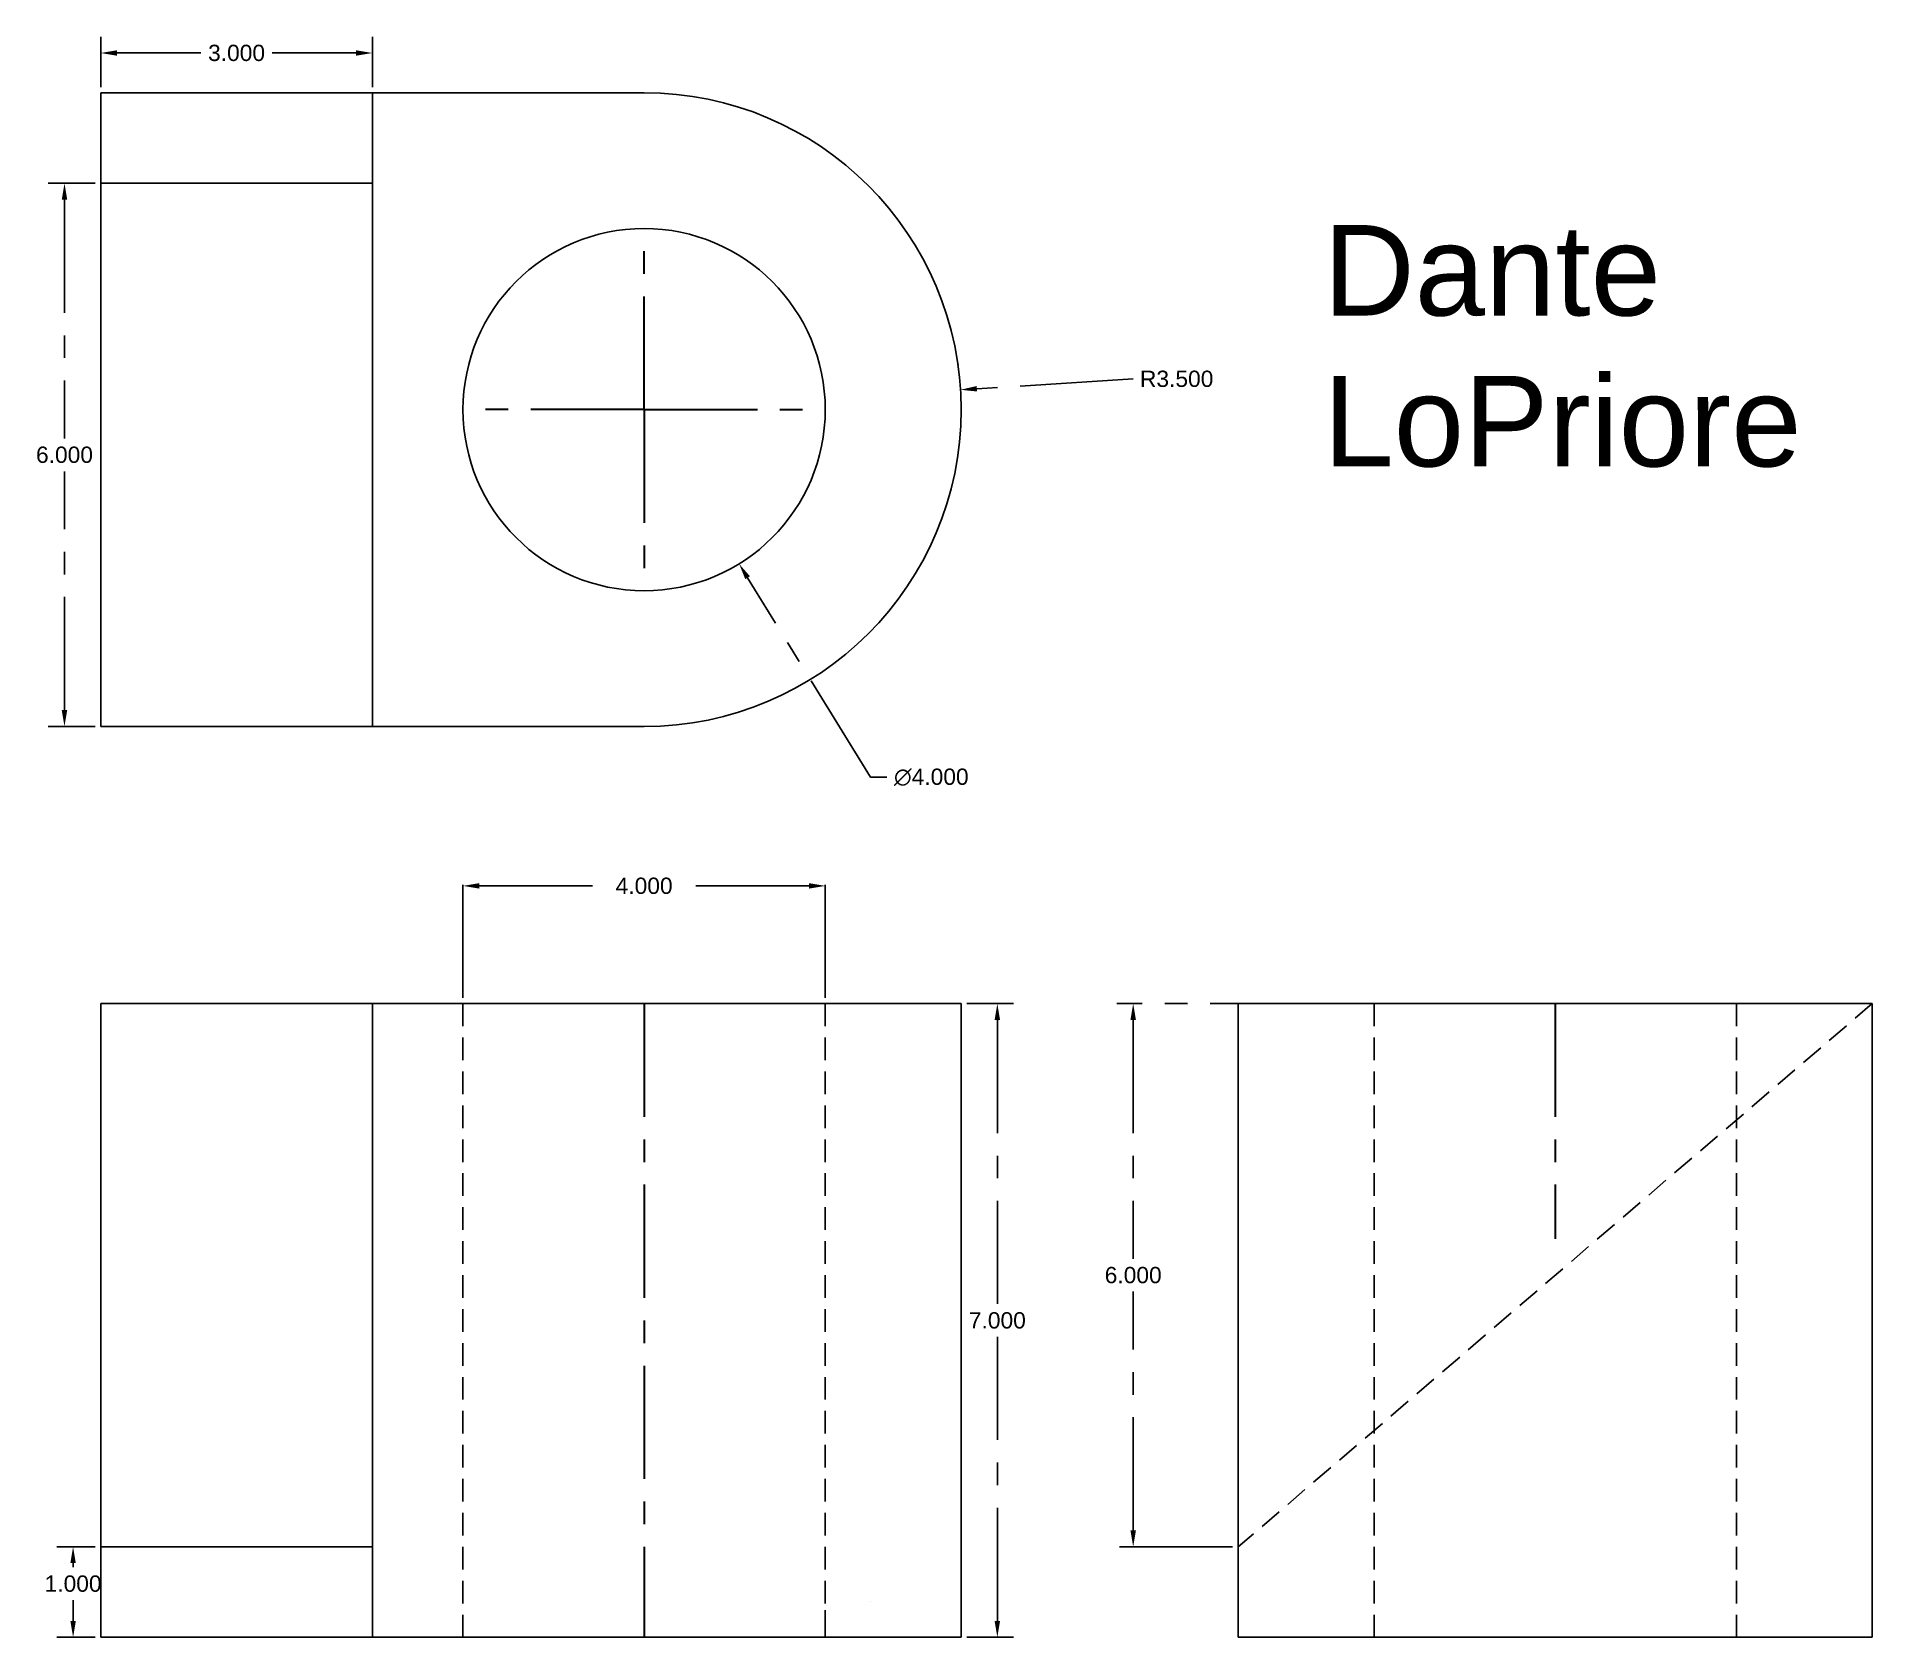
# Model space of a CAD drawing. Header units: inches. Extents: x -0.7 to 19.6, y 0 to 17.7.
import ezdxf

# ---------------------------------------------------------------- set-up
doc = ezdxf.new("R2010")
doc.units = ezdxf.units.IN
doc.header["$MEASUREMENT"] = 0
doc.linetypes.add('CENTER', pattern=[2, 1.25, -0.25, 0.25, -0.25])
doc.linetypes.add('HIDDEN', pattern=[0.375, 0.25, -0.125])
doc.layers.add('Model-Front', color=7, linetype='Continuous')
doc.styles.get("Standard").update_dxf_attribs({"font": 'Arial.ttf'})
doc.dimstyles.get("Standard").update_dxf_attribs({"dimscale": 0, "dimtxt": 0.18, "dimasz": 0.18, "dimexe": 0.18, "dimexo": 0.0625, "dimgap": 0.09, "dimtad": 0, "dimtih": 1, "dimtoh": 1, "dimdec": 3, "dimzin": 0, "dimdsep": 46, "dimtxsty": 'Standard', "dimcen": 0.09, "dimadec": 0, "dimazin": 0, "dimtfac": 1, "dimtdec": 3, "dimtofl": 0, "dimtmove": 0, "dimatfit": 3, "dimfxl": 1, "dimtolj": 1, "dimtzin": 0, "dimarcsym": 0})

# ---------------------------------------------------------------- blocks, each defined once
blk = doc.blocks.new('*D1')
at = {"layer": 'Defpoints', "color": 0, "linetype": 'CENTER', "transparency": 16777216}
for p in [(3, 17.5), (0, 17.061), (3, 17.061)]:
    blk.add_point(p, dxfattribs=at)
at = {"layer": 'Model-Front', "color": 0, "linetype": 'CENTER', "lineweight": -2, "transparency": 16777216}
for p, q in [((0, 17.123), (0, 17.68)), ((3, 17.123), (3, 17.68)), ((0.18, 17.5), (1.107, 17.5)), ((2.82, 17.5), (1.893, 17.5))]:
    blk.add_line(p, q, dxfattribs=at)
at = {"layer": 'Model-Front', "color": 0, "linetype": 'CENTER', "transparency": 16777216}
for points in [[(0.18, 17.53), (0.18, 17.47), (0, 17.5)], [(2.82, 17.53), (2.82, 17.47), (3, 17.5)]]:
    blk.add_solid(points, dxfattribs=at)
at = {"layer": 'Model-Front', "color": 0, "linetype": 'CENTER', "transparency": 16777216, "insert": (1.5, 17.5), "char_height": 0.18, "attachment_point": 5}
blk.add_mtext('\\A1;3.000', dxfattribs=at)
blk = doc.blocks.new('*D3')
at = {"layer": 'Defpoints', "color": 0, "linetype": 'CENTER', "transparency": 16777216}
for p in [(4.951, 15.264), (7.049, 11.857)]:
    blk.add_point(p, dxfattribs=at)
at = {"layer": 'Model-Front', "color": 0, "linetype": 'CENTER', "lineweight": -2, "transparency": 16777216}
for p, q in [((6, 13.471), (6, 13.651)), ((5.91, 13.561), (6.09, 13.561)), ((8.5, 9.5), (7.143, 11.704)), ((8.68, 9.5), (8.5, 9.5))]:
    blk.add_line(p, q, dxfattribs=at)
at = {"layer": 'Model-Front', "color": 0, "linetype": 'CENTER', "transparency": 16777216}
blk.add_solid([(7.168, 11.72), (7.117, 11.688), (7.049, 11.857)], dxfattribs=at)
at = {"layer": 'Model-Front', "color": 0, "linetype": 'CENTER', "transparency": 16777216, "insert": (9.171, 9.5), "char_height": 0.18, "attachment_point": 5}
blk.add_mtext('\\A1;∅4.000', dxfattribs=at)
blk = doc.blocks.new('*D4')
at = {"layer": 'Defpoints', "color": 0, "linetype": 'CENTER', "transparency": 16777216}
for p in [(9.5, 7), (9.5, 0), (9.9, 0)]:
    blk.add_point(p, dxfattribs=at)
at = {"layer": 'Model-Front', "color": 0, "linetype": 'CENTER', "lineweight": -2, "transparency": 16777216}
for p, q in [((9.562, 7), (10.08, 7)), ((9.9, 6.82), (9.9, 3.682)), ((9.9, 0.18), (9.9, 3.318)), ((9.562, 0), (10.08, 0))]:
    blk.add_line(p, q, dxfattribs=at)
at = {"layer": 'Model-Front', "color": 0, "linetype": 'CENTER', "transparency": 16777216}
for points in [[(9.87, 6.82), (9.93, 6.82), (9.9, 7)], [(9.87, 0.18), (9.93, 0.18), (9.9, 0)]]:
    blk.add_solid(points, dxfattribs=at)
at = {"layer": 'Model-Front', "color": 0, "linetype": 'CENTER', "transparency": 16777216, "insert": (9.9, 3.5), "char_height": 0.18, "attachment_point": 5}
blk.add_mtext('\\A1;7.000', dxfattribs=at)
blk = doc.blocks.new('*D5')
at = {"layer": 'Defpoints', "color": 0, "linetype": 'CENTER', "transparency": 16777216}
for p in [(0, 16.061), (-0.4, 10.061), (0, 10.061)]:
    blk.add_point(p, dxfattribs=at)
at = {"layer": 'Model-Front', "color": 0, "linetype": 'CENTER', "lineweight": -2, "transparency": 16777216}
for p, q in [((-0.062, 16.061), (-0.58, 16.061)), ((-0.4, 15.881), (-0.4, 13.242)), ((-0.4, 10.241), (-0.4, 12.879)), ((-0.062, 10.061), (-0.58, 10.061))]:
    blk.add_line(p, q, dxfattribs=at)
at = {"layer": 'Model-Front', "color": 0, "linetype": 'CENTER', "transparency": 16777216}
for points in [[(-0.43, 15.881), (-0.37, 15.881), (-0.4, 16.061)], [(-0.43, 10.241), (-0.37, 10.241), (-0.4, 10.061)]]:
    blk.add_solid(points, dxfattribs=at)
at = {"layer": 'Model-Front', "color": 0, "linetype": 'CENTER', "transparency": 16777216, "insert": (-0.4, 13.061), "char_height": 0.18, "attachment_point": 5}
blk.add_mtext('\\A1;6.000', dxfattribs=at)
blk = doc.blocks.new('*D7')
at = {"layer": 'Defpoints', "color": 0, "linetype": 'CENTER', "transparency": 16777216}
for p in [(9.493, 13.78), (6, 13.561)]:
    blk.add_point(p, dxfattribs=at)
at = {"layer": 'Model-Front', "color": 0, "linetype": 'CENTER', "lineweight": -2, "transparency": 16777216}
for p, q in [((11.4, 13.9), (9.673, 13.791)), ((6, 13.471), (6, 13.651)), ((5.91, 13.561), (6.09, 13.561))]:
    blk.add_line(p, q, dxfattribs=at)
at = {"layer": 'Model-Front', "color": 0, "linetype": 'CENTER', "transparency": 16777216}
blk.add_solid([(9.671, 13.821), (9.675, 13.761), (9.493, 13.78)], dxfattribs=at)
at = {"layer": 'Model-Front', "color": 0, "linetype": 'CENTER', "transparency": 16777216, "insert": (11.88, 13.9), "char_height": 0.18, "attachment_point": 5}
blk.add_mtext('\\A1;R3.500', dxfattribs=at)
blk = doc.blocks.new('*D9')
at = {"layer": 'Defpoints', "color": 0, "linetype": 'CENTER', "transparency": 16777216}
for p in [(0, 1), (-0.305, 0), (0, 0)]:
    blk.add_point(p, dxfattribs=at)
at = {"layer": 'Model-Front', "color": 0, "linetype": 'CENTER', "lineweight": -2, "transparency": 16777216}
for p, q in [((-0.062, 1), (-0.485, 1)), ((-0.305, 0.82), (-0.305, 0.774)), ((-0.305, 0.18), (-0.305, 0.41)), ((-0.062, 0), (-0.485, 0))]:
    blk.add_line(p, q, dxfattribs=at)
at = {"layer": 'Model-Front', "color": 0, "linetype": 'CENTER', "transparency": 16777216}
for points in [[(-0.335, 0.82), (-0.275, 0.82), (-0.305, 1)], [(-0.335, 0.18), (-0.275, 0.18), (-0.305, 0)]]:
    blk.add_solid(points, dxfattribs=at)
at = {"layer": 'Model-Front', "color": 0, "linetype": 'CENTER', "transparency": 16777216, "insert": (-0.305, 0.592), "char_height": 0.18, "attachment_point": 5}
blk.add_mtext('\\A1;1.000', dxfattribs=at)
blk = doc.blocks.new('*D10')
at = {"layer": 'Defpoints', "color": 0, "linetype": 'CENTER', "transparency": 16777216}
for p in [(11.4, 7), (19.561, 7), (12.561, 1)]:
    blk.add_point(p, dxfattribs=at)
at = {"layer": 'Model-Front', "color": 0, "linetype": 'CENTER', "lineweight": -2, "transparency": 16777216}
for p, q in [((19.498, 7), (11.22, 7)), ((11.4, 6.82), (11.4, 4.182)), ((11.4, 1.18), (11.4, 3.818)), ((12.498, 1), (11.22, 1))]:
    blk.add_line(p, q, dxfattribs=at)
at = {"layer": 'Model-Front', "color": 0, "linetype": 'CENTER', "transparency": 16777216}
for points in [[(11.37, 6.82), (11.43, 6.82), (11.4, 7)], [(11.37, 1.18), (11.43, 1.18), (11.4, 1)]]:
    blk.add_solid(points, dxfattribs=at)
at = {"layer": 'Model-Front', "color": 0, "linetype": 'CENTER', "transparency": 16777216, "insert": (11.4, 4), "char_height": 0.18, "attachment_point": 5}
blk.add_mtext('\\A1;6.000', dxfattribs=at)
blk = doc.blocks.new('*D11')
at = {"layer": 'Defpoints', "color": 0, "linetype": 'CENTER', "transparency": 16777216}
for p in [(8, 8.3), (4, 7), (8, 7)]:
    blk.add_point(p, dxfattribs=at)
at = {"layer": 'Model-Front', "color": 0, "linetype": 'CENTER', "lineweight": -2, "transparency": 16777216}
for p, q in [((4, 7.062), (4, 8.48)), ((8, 7.062), (8, 8.48)), ((4.18, 8.3), (5.603, 8.3)), ((7.82, 8.3), (6.397, 8.3))]:
    blk.add_line(p, q, dxfattribs=at)
at = {"layer": 'Model-Front', "color": 0, "linetype": 'CENTER', "transparency": 16777216}
for points in [[(4.18, 8.33), (4.18, 8.27), (4, 8.3)], [(7.82, 8.33), (7.82, 8.27), (8, 8.3)]]:
    blk.add_solid(points, dxfattribs=at)
at = {"layer": 'Model-Front', "color": 0, "linetype": 'CENTER', "transparency": 16777216, "insert": (6, 8.3), "char_height": 0.18, "attachment_point": 5}
blk.add_mtext('\\A1;4.000', dxfattribs=at)

msp = doc.modelspace()

# ---------------------------------------------------------------- linework, layer by layer
at = {"layer": 'Model-Front', "color": 250}
for p, q in [((0, 16.0606), (0, 17.0606)), ((0, 17.0606), (3, 17.0606)), ((0, 17.0606), (0, 17.0606)), ((3, 17.0606), (3, 16.0606)), ((3, 17.0606), (6, 17.0606)), ((0, 10.0606), (0, 16.0606)), ((0, 16.0606), (3, 16.0606)), ((3, 16.0606), (3, 10.0606)), ((0, 10.0606), (0, 13.5606)), ((3, 10.0606), (0, 10.0606)), ((6, 10.0606), (3, 10.0606)), ((9.5, 7), (0, 7)), ((0, 7), (0, 0)), ((3, 1), (3, 7)), ((9.5, 7), (9.5, 0)), ((12.5606, 7), (12.5606, 0)), ((12.5606, 7), (19.5606, 7)), ((19.5606, 7), (19.5606, 0)), ((3, 1), (0, 1)), ((3, 0), (3, 1)), ((8, 0.3), (8, 0.1)), ((8.5, 0.4), (8.5, 0.4)), ((6, 0), (0, 0)), ((0, 0), (3, 0)), ((4, 0), (6, 0)), ((9.5, 0), (6, 0)), ((8, 0.1), (8, 0)), ((9.5, 0), (9.5, 0)), ((12.5606, 0), (19.5606, 0))]:
    msp.add_line(p, q, dxfattribs=at)
at = {"layer": 'Model-Front', "color": 3, "linetype": 'CENTER', "lineweight": 30}
for p, q in [((6, 13.5606), (6, 15.5606)), ((6, 13.5606), (4, 13.5606)), ((6, 13.5606), (6, 13.5606)), ((6, 13.5606), (6, 13.5606)), ((6, 13.5606), (8, 13.5606)), ((6, 13.5606), (6, 11.5606)), ((6, 13.5606), (6, 13.5606)), ((6, 7), (6, 0)), ((16.0606, 7), (16.0606, 4.4))]:
    msp.add_line(p, q, dxfattribs=at)
at = {"layer": 'Model-Front'}
msp.add_line((6, 13.5606), (6, 13.5606), dxfattribs=at)
msp.add_line((6, 13.5606), (6, 13.5606), dxfattribs=at)
msp.add_line((6, 13.5606), (6, 13.5606), dxfattribs=at)
msp.add_line((6, 13.5606), (6, 13.5606), dxfattribs=at)
msp.add_line((6, 13.5606), (6, 13.5606), dxfattribs=at)
at = {"layer": 'Model-Front', "color": 1, "linetype": 'HIDDEN'}
for p, q in [((4, 7), (4, 0)), ((8, 7), (8, 0.3)), ((19.5606, 7), (12.5606, 1)), ((14.0606, 7), (14.0606, 0)), ((18.0606, 7), (18.0606, 0))]:
    msp.add_line(p, q, dxfattribs=at)
at = {"layer": 'Model-Front', "color": 250}
msp.add_circle((6, 13.5606), 2, dxfattribs=at)
msp.add_arc((6, 13.5606), 3.5, 270, 90, dxfattribs=at)
at = {"layer": 'Model-Front'}
msp.add_point((9.464, 14.0611), dxfattribs=at)

# ---------------------------------------------------------------- texts
at = {"layer": 'Model-Front', "linetype": 'CENTER', "insert": (13.5, 15.6), "char_height": 1, "attachment_point": 1}
msp.add_mtext_dynamic_manual_height_columns('{\\C5;Dante \\PLoPriore}', width=5.8, gutter_width=1, heights=[0], dxfattribs=at)

# ---------------------------------------------------------------- dimensions: what is measured, and where the dimension line sits
at = {"layer": 'Model-Front', "linetype": 'CENTER'}
for base, p1, p2, picture, middle in [((3, 17.5), (0, 17.0606), (3, 17.0606), '*D1', (1.5, 17.5)), ((8, 8.3), (4, 7), (8, 7), '*D11', (6, 8.3))]:
    dim = msp.add_linear_dim(base=base, p1=p1, p2=p2, dimstyle='Standard', override={"dimscale": 1}, dxfattribs=at)
    dim.commit()
    dim.dimension.update_dxf_attribs({"geometry": picture, "text_midpoint": middle})
for base, p1, p2, picture, middle in [((-0.4, 10.0606), (0, 16.0606), (0, 10.0606), '*D5', (-0.4, 13.0606)), ((9.9, 0), (9.5, 7), (9.5, 0), '*D4', (9.9, 3.5)), ((11.4, 7), (12.5606, 1), (19.5606, 7), '*D10', (11.4, 4))]:
    dim = msp.add_linear_dim(base=base, p1=p1, p2=p2, angle=90, dimstyle='Standard', override={"dimscale": 1}, dxfattribs=at)
    dim.commit()
    dim.dimension.update_dxf_attribs({"geometry": picture, "text_midpoint": middle})
dim = msp.add_diameter_dim_2p(p1=(4.9514, 15.2637), p2=(7.0486, 11.8575), dimstyle='Standard', override={"dimscale": 1}, dxfattribs=at)
dim.commit()
dim.dimension.update_dxf_attribs({"geometry": '*D3', "text_midpoint": (9.1713, 9.5), "dimtype": 163})
dim = msp.add_radius_dim(center=(6, 13.5606), mpoint=(9.4931, 13.7801), dimstyle='Standard', override={"dimscale": 1}, dxfattribs=at)
dim.commit()
dim.dimension.update_dxf_attribs({"geometry": '*D7', "text_midpoint": (11.4, 13.9), "dimtype": 164})
dim = msp.add_linear_dim(base=(-0.3051, 0), p1=(0, 1), p2=(0, 0), angle=90, dimstyle='Standard', override={"dimscale": 1}, dxfattribs=at)
dim.commit()
dim.dimension.update_dxf_attribs({"geometry": '*D9', "text_midpoint": (-0.3051, 0.5919), "dimtype": 160})

doc.saveas('drawing.dxf')
